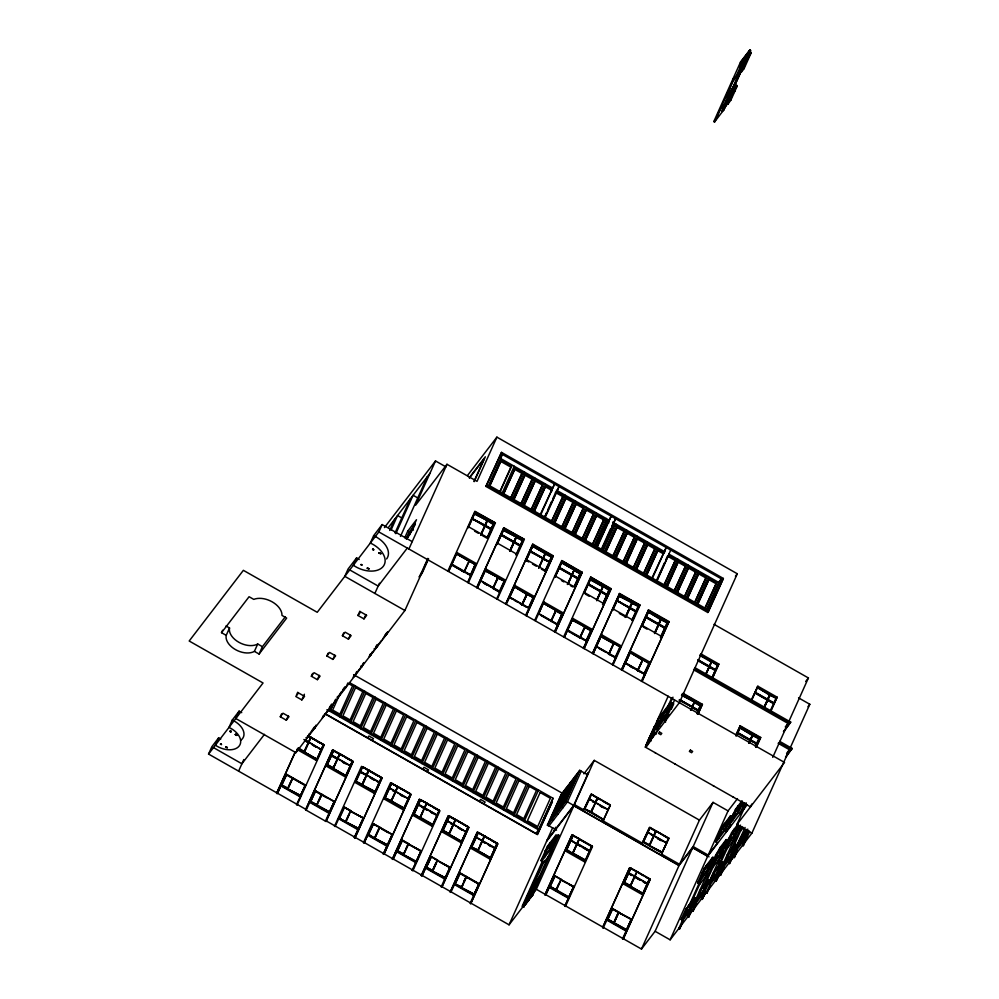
<?xml version="1.0" encoding="UTF-8"?>
<svg xmlns="http://www.w3.org/2000/svg" width="999" height="999" viewBox="0 0 999 999"><rect width="100%" height="100%" fill="white"/><g stroke="black" fill="none" stroke-linecap="round" stroke-linejoin="round"><path stroke-width="1.5" d="M530.032 891.345C528.733 892.631 532.667 892.856 530.032 891.345L530.631 892.494M531.78 891.233C532.267 890.883 531.106 889.035 531.281 889.872M532.867 890.996L532.767 891.233M653.683 732.08C655.219 730.843 651.573 732.854 652.909 730.881L653.97 731.568M533.029 886.375L532.829 887.149M533.016 886.538L533.903 887.187L532.779 886.488M537.487 881.106L537.799 882.292M656.006 726.348L656.855 726.161M531.368 890.396L533.304 887.836M531.668 891.058L530.794 890.022L532.954 886.975L533.841 887.474L533.304 886.163M533.141 891.92L533.866 891.62L533.466 892.232M653.983 731.43L652.659 731.231M532.954 887.224L533.141 886.5M533.703 887.649L533.903 886.937M537.524 880.806L537.2 881.443L537.4 880.668M537.824 881.805L537.15 880.781L536.763 881.418L537.275 880.856M655.831 726.76C655.431 725.099 657.542 726.698 656.43 727.609L655.556 727.022L656.718 727.01M656.593 727.185L656.78 726.473M529.67 891.945L528.883 893.031L529.495 892.144M657.155 726.198L652.035 732.142M531.368 890.496L532.005 889.485L531.206 889.959M532.842 891.333L532.417 891.707M530.919 890.097L532.067 889.41L531.331 889.759M536.451 881.842L535.164 884.327L535.801 884.677M654.308 729.919L654.02 728.895L653.796 729.632M221.516 632.679L249.076 596.728L253.783 599.388A17.657 11.176 24.2 0 1 272.14 601.823A17.657 11.176 24.2 0 1 281.968 615.409L286.663 618.081L259.091 654.033L254.395 651.373A16.983 10.752 24.2 0 1 235.502 649.625A16.983 10.752 24.2 0 1 226.211 635.352L221.516 632.679L222.615 630.232M226.211 635.352L229.52 627.984L225.999 625.986M254.395 651.373L257.705 644.005L262.4 646.665L285.377 616.708M319.193 800.112L321.915 794.392L334.328 801.448L325.437 821.116L326.036 821.465L353.084 761.588L332.592 749.949L305.881 809.377L208.554 754.058L211.863 746.69L218.669 737.811A17.532 11.101 24.2 0 0 220.754 739.098M218.669 737.811L215.359 745.179A17.532 11.101 24.2 0 0 239.211 745.978A17.532 11.101 24.2 0 0 228.983 727.409L232.292 720.042L239.111 711.151L241.721 712.637M259.091 654.033L262.4 646.665M221.566 744.38L220.342 744.105L221.341 744.68L221.004 743.843M239.111 711.151L235.801 718.518L295.904 752.672L404.895 610.501L427.909 559.29M230.819 730.406C228.559 731.243 232.055 732.791 230.394 731.643L230.644 731.106M230.382 731.63L231.231 731.693L230.157 731.305M227.248 747.814L225.637 747.115L226.548 746.99M236.763 735.476L235.227 734.602L236.139 734.49M237.063 735.014L235.452 734.302M238.599 771.141L243.806 759.552M280.294 716.758L283.017 713.211L289.023 716.62L286.301 720.179L280.294 716.758L281.568 713.91M359.228 559.502A21.941 13.899 24.2 0 1 356.618 557.879L353.309 565.247A21.941 13.899 24.2 0 0 383.291 566.333A21.941 13.899 24.2 0 0 370.342 543.031L373.651 535.664L382.167 524.562L412.212 541.633M296.466 695.079L297.739 692.232M286.301 720.179L288.224 715.908M311.351 676.248L314.086 672.689L320.092 676.098L317.37 679.657L311.351 676.248L312.637 673.401M362.1 564.885C358.554 563.548 363.361 566.421 361.351 564.447M301.835 699.912L304.558 696.365L298.551 692.944L295.816 696.503L301.835 699.912L304.395 694.23M208.554 754.058L263.049 682.979L189.186 641.008L243.369 570.329L317.232 612.3L378.858 531.93L382.167 524.562M373.801 549.625C370.254 548.301 375.05 551.173 373.052 549.2M326.885 655.981L329.608 652.434L335.627 655.844L332.892 659.402L326.885 655.981L328.172 653.134M368.082 568.281C366.358 568.081 369.892 568.369 368.519 569.043M317.37 679.657L319.28 675.386M367.345 567.857L366.983 568.381L369.218 568.918M380.919 553.671L378.683 553.134L379.608 553.384M379.782 553.021L378.958 552.772L380.831 553.833M342.42 635.726L345.142 632.167L351.149 635.589L348.426 639.135L342.42 635.726L343.693 632.879M389.722 530.457L394.842 519.08M332.892 659.402L334.815 655.132M391.171 529.745L397.565 515.521L402.372 518.256M297.44 804.57L296.491 804.682L300.15 796.865L280.856 785.901L277.547 793.268L276.598 793.368L295.042 752.334M295.379 751.897L276.598 793.368M277.21 793.718L286.164 774.412L305.457 785.376L299.812 797.314M295.904 752.672L297.814 748.401M280.519 786.35L286.164 774.412M281.606 785.389L286.688 774.375L292.67 777.784L287.924 788.336L281.606 785.389L286.688 774.375M357.954 615.471L360.676 611.912L366.683 615.322L363.961 618.881L357.954 615.471L359.865 611.201M395.03 532.954L410.377 498.813M348.426 639.135L350.349 634.877M395.841 533.678L413.099 495.267L417.907 498.002M309.228 734.153L307.979 736.912L307.23 736.488L310.826 737.225L308.466 735.876M308.254 736.563L309.528 733.728M313.536 728.121L307.642 736.9M374.85 593.431L379.433 583.229M400.474 536.388L427.272 476.785M315.821 725.524L314.548 728.358L313.798 727.921L314.822 727.996L316.059 725.237M287.587 788.785L291.146 780.868M305.282 749.275L308.591 742.22L303.846 739.522M309.428 740.047L310.489 737.674M363.961 618.881L365.884 614.61M299.238 748.326L298.164 748.551L304.096 751.922L308.591 742.22M304.795 740.396L308.354 742.419L310.826 737.225M287.887 788.948L300.637 795.566L287.887 788.948L292.969 777.946L305.382 785.002L300.424 795.928M304.732 751.648L308.891 742.394L321.353 749.475L316.858 759.165L304.395 752.085L316.858 759.165M308.554 742.844L311.139 737.399L323.589 744.48L316.358 760.476L297.065 749.512L297.752 748.626L317.045 759.59L323.664 744.854L308.229 736.076M445.966 466.895L435.514 460.951L415.646 505.157L446.978 464.285L477.035 481.356L496.903 437.15L737.299 573.763L679.357 702.684L645.304 747.115L750.474 806.88L751.748 804.058M324.812 713.823L323.564 716.583L322.814 716.158L323.838 716.233M404.72 537.824L407.742 531.131L416.483 519.717L409.865 534.453L406.368 539.01M330.307 706.93L331.568 704.108M331.306 705.331L330.032 708.154L329.283 707.729L330.307 707.804L331.543 705.032M406.231 538.673L409.24 531.98M408.416 536.038L412.837 528.783M333.067 704.332L329.932 711.313L335.639 699.263M412.774 529.42L415.047 524.5M339.648 694.517L332.667 710.052L339.885 714.148L352.572 685.913L347.764 683.179M340.909 692.245L339.048 696.39L338.299 695.966L339.323 696.041M347.677 683.416L345.816 687.562L345.067 687.137L337.774 697.602L337.013 697.177M408.903 549L446.978 464.285M354.47 674.725L353.284 677.372L358.941 670.004M300.299 796.003L305.382 785.002M318.631 748.263L321.116 749.675L323.589 744.48M356.743 671.553L354.57 676.148L353.808 675.724L354.832 675.799M297.103 805.019L324.151 745.142L308.778 736.413M362.787 664.26L361.513 667.095L360.764 666.67L361.788 666.745L363.648 662.599M370.442 653.908L369.255 656.543L374.9 649.175L376.685 645.217M372.078 652.147L370.529 655.332L369.78 654.907L370.804 654.969M378.609 643.668L377.385 646.39L376.361 646.316L377.11 646.74M325.437 821.116L305.544 809.814L332.592 749.949M306.144 810.164L315.097 790.858L334.39 801.81L328.746 813.76M351.923 762.187L352.61 761.3L345.304 776.922L326.011 765.958L333.316 750.336L351.323 760.564M309.453 802.796L315.097 790.858M326.011 765.958L333.316 750.336M310.552 801.822L315.634 790.821L321.616 794.217L316.87 804.782L310.552 801.822L315.634 790.821M327.098 764.997L331.593 755.294L337.525 758.666L333.366 767.919L327.098 764.997L331.593 755.294M339.772 753.671L337.3 758.865L331.368 755.494L333.504 750.749L339.772 753.671L333.029 768.356M331.368 755.494L333.841 750.299M386.388 633.154L382.992 638.561M387.35 632.267L386.138 634.977L385.377 634.552L386.401 634.627L387.674 631.793M318.306 801.26L321.616 794.217M419.218 577.035L420.542 574.213M333.329 768.531L345.791 775.611L333.329 768.531L340.072 753.845L352.535 760.926L345.304 776.922M421.291 573.076L427.847 558.366M317.17 804.957L329.583 812L316.82 805.394L321.915 794.392M419.355 576.848L422.077 573.314L428.596 558.791M474.088 481.231L484.115 458.903L469.405 478.096M474.175 481.655L485.352 456.793L469.355 477.647M329.233 812.449L334.328 801.448M345.791 775.611L350.399 765.671L337.937 758.591L337.487 759.277M350.062 766.121L352.535 760.926M326.036 821.465L353.084 761.588M468.081 581.992L468.344 582.779L495.392 522.902L474.9 511.263L447.852 571.128L448.788 571.028L457.067 552.609L476.361 563.573L467.744 582.442L476.361 563.573M485.926 486.413L501.51 452.372L723.376 578.446L708.466 611.6L707.791 612.487L485.926 486.413L501.51 452.372M457.067 552.609L448.788 571.028M495.392 522.902L475.287 512.087L474.6 512.986L467.982 527.709L468.656 526.823L487.949 537.787L494.58 523.051L487.874 537.337M475.287 512.087L468.394 527.634M335.427 826.161L334.478 826.26L361.526 766.383L382.018 778.034L354.97 837.911L354.37 837.562L363.261 817.894L350.512 811.288L363.261 817.894M335.077 826.598L344.043 807.292L363.336 818.256L357.679 830.194M354.945 782.404L362.25 766.782L381.543 777.746L374.925 792.469L374.238 793.368L354.945 782.404L362.25 766.782M502.46 454.445L488.661 485.152L707.517 609.515L721.315 578.821L502.46 454.445L499.737 458.004L552.559 488.024M338.386 819.23L344.043 807.292M339.485 818.268L344.568 807.267L350.549 810.664L345.467 821.665L339.485 818.268L345.467 821.665M360.539 771.74L366.471 775.112L361.963 784.802L356.044 781.443L362.774 766.745L368.706 770.117L366.233 775.311L360.302 771.94M489.847 485.339L500.636 461.338L510.876 467.157L511.563 466.271L501.323 460.452L489.897 485.864M361.963 784.802L364.935 778.196M366.233 775.311L368.706 770.117M345.766 821.84L358.516 828.446L345.766 821.84L348.726 815.246M362.262 784.977L375.075 791.62L362.262 784.977L365.234 778.371M367.07 774.3L369.006 770.291L381.468 777.372L374.238 793.368M346.104 821.403L350.849 810.838M362.612 784.527L366.77 775.286L379.233 782.367M366.421 775.724L369.006 770.291M499.463 492.569L510.876 467.157M461.426 570.566L463.911 571.977L468.993 560.963L456.58 553.921L468.993 560.963M481.106 533.841L487.25 520.479L474.45 513.836L487.25 520.479M486.913 520.929L484.777 525.674L472.315 518.593L485.114 525.224M480.856 534.727L485.002 525.474L472.202 518.831L484.665 525.911M500.137 491.683L511.563 466.271M469.293 561.138L464.21 572.14L470.529 575.099L475.274 564.535L469.293 561.138L475.274 564.535M480.806 535.339L487.549 520.654L493.481 524.013L487.337 537.387M501.71 494.155L514.248 466.258L513.573 467.145M503.733 493.231L515.197 468.331L522.415 472.427L510.988 497.852M503.771 493.756L515.197 468.331M405.719 714.56L391.233 746.153M474.937 564.984L470.529 575.099M493.481 524.013L491.008 529.208L485.077 525.836M354.97 837.911L382.018 778.034M510.939 497.327L522.415 472.427M512.549 498.563L524.463 472.065L523.788 472.952M513.948 499.038L525.412 474.138L532.629 478.234L521.203 503.658M513.998 499.562L525.412 474.138M415.934 720.366L401.461 751.96M503.846 527.709L476.785 587.574L503.846 527.709L524.338 539.348L497.29 599.225L496.69 598.876L505.307 580.019L486.014 569.055L480.981 579.62M496.99 544.53L504.22 528.533L496.915 544.155L497.602 543.269L516.895 554.233L523.513 539.497L516.208 555.119L516.895 554.233M499.999 591.508L480.706 580.556L477.397 587.924L486.014 569.055M383.316 854.008L386.963 846.203L367.669 835.239L364.36 842.607L363.424 842.706L390.472 782.829L410.964 794.48L383.916 854.357L383.316 854.008L392.195 834.34L379.795 827.284L374.7 838.286L387.45 844.892L374.7 838.286M364.023 843.044L372.977 823.738L392.27 834.702L386.625 846.64M383.891 798.85L391.183 783.216L410.477 794.18L403.858 808.915L403.184 809.802L383.891 798.85L391.183 783.216M367.332 835.676L372.977 823.738M368.419 834.714L373.514 823.713L379.495 827.11L374.4 838.111L368.419 834.714L373.514 823.713M384.977 797.876L391.246 800.811L384.977 797.876L389.473 788.186L395.404 791.558M391.72 783.191L389.248 788.386L391.72 783.191L397.652 786.563L390.909 801.248M385.314 797.439L389.473 788.186M520.529 504.545L532.629 478.234M522.764 504.37L534.677 477.859L534.003 478.758M524.163 504.845L535.639 479.945L542.844 484.04L531.418 509.465M391.795 800.099L395.704 791.732L408.166 798.813M396.541 789.547L395.479 791.92L397.952 786.737L410.414 793.818L403.184 809.802M524.213 505.369L535.639 479.945M375.05 837.836L379.795 827.284M391.546 800.973L404.008 808.054L391.208 801.423L395.704 791.732M497.589 577.859L492.844 588.423L497.927 577.41L485.177 570.804L497.927 577.41M510.039 550.287L516.196 536.925L503.384 530.282L516.196 536.925M515.846 537.362L513.711 542.12L501.261 535.039M509.79 551.161L513.948 541.92L501.486 534.84M498.226 577.584L493.144 588.586L499.125 591.982L504.208 580.981L497.889 578.034L504.208 580.981M510.339 550.461L516.495 537.1L522.415 540.459L516.021 554.707M516.495 537.1L514.023 542.282L519.942 545.654M510.089 551.336L514.248 542.082L520.179 545.454M530.744 510.352L542.844 484.04M532.355 511.575L544.905 483.666M533.741 512.062L545.854 485.751L551.86 489.173M533.791 512.587L545.854 485.751M482.929 582.454L499.65 591.957L505.307 580.019M383.916 854.357L410.964 794.48M713.823 121.503L740.521 62.075L749.812 49.95L750.574 50.375L723.863 109.803L714.572 121.928L713.823 121.503L714.847 121.566L733.79 79.408L742.532 67.994L723.588 110.165L722.839 109.728L749.238 50.999L750.736 51.848L743.293 68.419L739.784 72.989M714.572 121.928L720.291 109.191M725.374 97.877L734.914 76.648M739.372 66.746L741.27 62.5L745.928 56.431M735.164 78.446L741.995 63.262L748.114 55.27M540.009 515.122L554.545 484.053L540.746 514.747M723.114 107.355L727.934 96.641L730.556 93.219M736.775 77.073L742.719 63.874L745.529 60.202M721.553 110.951L722.302 111.376L749.812 49.95M741.058 70.629L747.727 55.932M737.474 77.273L743.144 68.232M743.318 68.232L750.436 52.398L751.186 52.822L744.068 68.656L741.358 72.19L740.609 71.766L743.318 68.232L744.068 68.656M722.302 111.376L729.145 101.361M727.347 103.397L728.096 103.834L729.282 101.186M723.438 108.491L730.032 99.9L734.19 90.647L734.939 91.071L730.781 100.325L728.096 103.834M730.057 99.962L736.675 85.227L735.177 84.378L726.435 95.779L728.708 97.128M735.052 90.822L737.187 86.076L736.438 85.652L734.302 90.397L735.052 90.822L732.367 94.331M544.642 516.97L546.553 512.737M547.814 509.915L551.623 501.448M552.897 498.613L555.432 492.969M545.142 516.296L559.053 486.613L545.254 517.307M532.779 544.143L505.731 604.02L532.779 544.143L553.271 555.794L526.223 615.671L553.271 555.794M511.875 598.901L509.303 597.439L514.947 585.501L534.24 596.465L525.624 615.322L526.56 615.222M552.934 556.243L533.154 544.979L532.479 545.866L525.861 560.601L526.535 559.715L545.829 570.679L552.447 555.943L545.142 571.565M514.947 585.501L506.331 604.358L506.068 603.571M533.154 544.979L525.924 560.976L530.419 551.273L542.882 558.366L530.082 551.723L532.667 546.291L545.129 553.371L538.723 567.607M509.365 597.814L514.46 586.8L526.873 593.856L521.778 604.857L526.873 593.856M412.25 870.454L415.896 862.649L396.615 851.685L393.294 859.053L392.357 859.152L419.405 799.275L439.897 810.926L412.849 870.791L412.25 870.454L421.141 850.773L408.391 844.167L420.804 851.223M419.405 799.275L392.357 859.152M392.957 859.49L401.923 840.184L421.203 851.148L415.559 863.086M412.824 815.284L420.129 799.662L439.423 810.626L432.792 825.361L432.117 826.248L412.824 815.284L420.129 799.662M396.266 852.122L401.923 840.184M397.365 851.16L402.447 840.159L408.429 843.556L403.683 854.12L397.365 851.16L402.447 840.159M413.911 814.322L420.654 799.637L426.585 803.009L419.842 817.694L413.911 814.322L418.419 804.632L424.338 808.004M420.654 799.637L418.181 804.832L424.113 808.203M551.81 520.554L563.286 495.654L556.068 491.558M551.223 522.489L563.286 495.654M403.346 854.557L405.119 850.599M406.306 847.964L408.429 843.556M420.142 817.869L424.637 808.166L437.1 815.259L432.604 824.949L420.142 817.869L422.527 812.574M436.763 815.696L439.348 810.264L426.885 803.184L424.413 808.366L426.91 809.789M421.141 850.773L416.059 861.787L403.646 854.732L408.728 843.73M426.798 810.027L424.3 808.616L426.885 803.184M552.797 523.189L565.334 495.279L564.647 496.166M554.82 522.252L566.283 497.365L573.501 501.461L562.075 526.885M554.857 522.777L566.283 497.365M456.805 743.593L442.32 775.174M527.172 594.03L522.077 605.032L527.172 594.03L533.154 597.427L528.409 607.991L522.427 604.582M538.686 568.231L545.429 553.533L551.361 556.905L544.954 571.153L541.396 569.13M545.429 553.533L542.957 558.728L549.225 561.65L543.294 558.291M539.023 567.782L543.181 558.528L549.113 561.9L542.844 558.978M562.025 526.361L573.501 501.461M563.636 527.597L575.549 501.086L574.875 501.973M534.24 596.465L528.596 608.403L529.27 607.517M565.034 528.059L576.498 503.171L583.716 507.267L571.653 534.103M565.084 528.583L576.498 503.171M432.117 826.248L439.348 810.264M467.02 749.4L452.547 780.981M571.615 533.578L583.716 507.267M582.217 572.24L555.157 632.117L582.217 572.24L561.713 560.589L534.665 620.466L535.614 620.367L543.893 601.947L563.174 612.911L554.557 631.768L557.867 624.4L538.586 613.436M573.851 533.404L585.764 506.893M538.861 612.499L542.582 604.22M554.87 577.422L562.1 561.426L554.795 577.047L555.481 576.161L574.762 587.125L581.393 572.39L574.687 586.675M539.248 612.487L543.394 603.246L555.806 610.302L550.724 621.303M555.207 576.972L559.365 567.719L571.828 574.8M559.477 567.482L571.94 574.562L571.478 575.249L559.015 568.169L561.6 562.724L574.063 569.817L567.332 584.502M444.842 879.083L425.549 868.131L422.24 875.486L421.291 875.599L448.339 815.721L468.843 827.372L441.795 887.237L441.183 886.9L450.074 867.219L437.325 860.614M448.339 815.721L421.291 875.599M574.612 535.277L586.725 508.978L593.93 513.074L582.504 538.486M421.903 875.936L430.856 856.63L450.149 867.594L444.505 879.532M441.758 831.73L449.063 816.108L468.356 827.072L461.738 841.807L461.051 842.694L441.758 831.73L449.063 816.108M575.299 534.39L586.725 508.978M425.212 868.568L430.856 856.63M426.298 867.607L431.381 856.605L437.362 860.002L432.617 870.554L426.298 867.607L431.381 856.605M442.857 830.768L447.352 821.078L453.284 824.45L449.125 833.69L442.857 830.768L449.6 816.083L455.532 819.455L449.375 832.816M447.127 821.278L449.6 816.083M432.28 871.003L435.839 863.086M454.12 822.264L455.532 819.455M432.579 871.178L445.329 877.784L432.579 871.178L436.138 863.261M449.425 833.865L453.583 824.612L466.046 831.692L461.55 841.395L449.088 834.315L461.55 841.395M453.246 825.062L455.831 819.617L468.294 826.71L461.051 842.694M581.83 539.385L593.93 513.074M432.917 870.728L437.662 860.176M583.441 540.609L595.991 512.699M584.827 541.083L596.94 514.785L604.145 518.881L592.732 544.293M584.877 541.608L596.94 514.785M556.106 610.476L551.023 621.478L556.106 610.476L562.087 613.873L557.005 624.875M568.219 583.354L572.127 574.974L578.059 578.346L574.487 586.276M580.294 573.351L577.822 578.546L571.89 575.174L574.025 570.429L580.294 573.351L574.15 586.713M567.969 584.228L572.127 574.974M571.89 575.174L574.363 569.979M592.682 543.768L604.145 518.881M557.592 623.551L562.087 613.873M563.174 612.911L557.529 624.85L558.216 623.963M593.656 546.416L606.206 518.506L605.519 519.393M444.992 878.233L450.074 867.219M468.294 826.71L465.809 831.892L453.696 824.375M441.795 887.237L468.843 827.372M595.054 546.89L607.155 520.591L595.092 547.415M596.603 547.29L611.138 516.208L597.34 546.903M601.735 548.451L610.514 528.921M611.775 526.123L615.646 518.768L601.848 549.462M611.151 588.686L584.103 648.551L611.151 588.686L590.659 577.035L563.611 636.912L564.547 636.813L572.827 618.393L592.12 629.358L583.503 648.214L592.12 629.358M602.26 550.986L614.36 524.687L602.31 551.51M569.755 631.793L567.182 630.332L572.827 618.393M583.728 593.493L591.033 577.872L584.14 593.418M567.245 630.694L579.657 637.749L584.74 626.748L572.34 619.692L564.547 636.813M596.853 599.625L600.874 591.008L588.411 583.928L584.403 592.544L603.708 603.571L610.327 588.836L603.021 604.457L603.708 603.571M590.209 579.62L588.074 584.365L600.536 591.445L603.009 586.251L590.209 579.62L602.672 586.7M451.173 891.932L450.237 892.045L477.285 832.167L497.777 843.818L470.729 903.683L470.129 903.346L479.021 883.665L466.608 876.61L463.886 882.342M477.285 832.167L450.237 892.045M450.836 892.382L459.79 873.076L479.083 884.04L473.439 895.978M470.704 848.176L478.009 832.554L497.302 843.518L490.671 858.253L489.997 859.14L470.704 848.176L478.009 832.554M603.883 552.222L616.42 524.313L615.734 525.199M454.145 885.014L459.79 873.076M455.244 884.053L460.327 873.051L466.308 876.448L461.563 887L455.244 884.053L461.563 887M476.286 837.524L482.217 840.883L478.059 850.137L471.79 847.214L478.533 832.529L484.465 835.901L480.094 845.304M605.906 551.286L617.37 526.398L624.587 530.494L613.161 555.906M605.943 551.81L617.37 526.398M507.892 772.627L493.406 804.207M463.586 882.167L466.308 876.448M477.722 850.586L478.908 847.939M481.993 841.083L484.465 835.901M461.513 887.624L474.275 894.23L461.513 887.624L462.699 884.977M478.022 850.748L490.484 857.841L478.022 850.748L484.765 836.063L497.227 843.144L489.997 859.14M461.863 887.174L466.608 876.61M613.111 555.382L624.587 530.494M614.722 556.63L626.635 530.119L625.961 531.006M585.052 626.922L579.957 637.924L585.052 626.922L591.021 630.319L585.938 641.321L591.021 630.319M596.603 600.499L600.761 591.246L588.299 584.165M600.874 591.008L603.009 586.251M616.121 557.092L627.584 532.205L634.802 536.301L622.739 563.124M596.903 600.674L603.309 586.425L609.24 589.797L606.768 594.992L600.836 591.62M616.171 557.617L627.584 532.205M518.106 778.433L503.621 810.014M602.497 604.482L606.992 594.792L601.061 591.42M606.768 594.992L609.24 589.797M602.834 604.045L606.992 594.792M622.702 562.599L634.802 536.301M473.926 894.667L479.021 883.665M490.484 857.841L495.092 847.901L482.629 840.808L482.18 841.508L484.677 842.919M497.227 843.144L494.755 848.338L488.523 844.804M470.729 903.683L497.777 843.818M624.937 562.437L636.85 535.926M625.699 564.31L636.488 540.309M626.385 563.424L637.799 538.011L645.017 542.107L633.591 567.519M619.592 593.481L592.544 653.358L619.592 593.481L640.084 605.132L613.036 664.997L612.437 664.66L621.053 645.791L601.76 634.84L593.144 653.696L601.76 634.84M612.737 610.302L619.979 594.318L612.674 609.939L613.349 609.053L632.642 620.017L639.273 605.282L632.567 619.555M632.916 568.406L645.017 542.107M635.152 568.244L647.077 541.733M635.913 570.117L648.026 543.806L655.232 547.914L643.806 573.326M636.6 569.23L648.026 543.806M643.131 574.213L655.232 547.914M608.603 654.195L613.686 643.194L600.936 636.588L613.349 643.631M625.199 617.382L631.942 602.697L619.143 596.066L631.942 602.697M631.605 603.146L629.47 607.892L617.007 600.811L629.807 607.454M613.686 643.194L608.94 653.746L596.528 646.703M615.222 657.317L619.967 646.765L613.985 643.356L608.903 654.37L614.023 656.643M626.098 616.233L630.007 607.867L635.926 611.238M635.701 611.438L629.77 608.066L632.242 602.872L638.174 606.243L631.768 620.479M625.849 617.12L630.007 607.867M629.77 608.066L632.242 602.872M644.742 575.436L657.292 547.539M646.765 574.512L658.241 549.612L664.248 553.034M646.178 576.448L658.241 549.612M612.774 664.21L621.053 645.791M324.975 713.598L535.851 833.428L539.26 828.983L553.046 798.288L349.525 682.629M651.698 578.596L666.221 547.514L652.434 578.209M537.425 834.128L552.385 801.473L537.487 834.627L325.087 713.923M656.83 579.757L664.36 563.011M665.609 560.227L667.494 556.031M670.729 550.074L656.942 580.769L668.456 555.419L675.674 559.527L663.611 586.351M581.218 771.178L567.42 801.872L548.876 826.061L547.377 825.199L561.176 794.505L579.72 770.316L587.474 774.737M565.821 788.448L552.01 819.155L553.521 820.004M570.454 782.404L556.655 813.099L558.154 813.96M648.538 609.927L621.478 669.805L648.538 609.927L669.03 621.578L641.982 681.443L669.03 621.578M630.706 651.273L622.09 670.142L630.706 651.273L649.999 662.237L641.383 681.106L642.32 681.006M641.608 626.385L648.913 610.764L642.295 625.499L661.588 636.45L668.206 621.728L660.901 637.35L661.588 636.45M625.124 663.586L630.207 652.584L642.619 659.64L637.537 670.641L642.619 659.64M642.02 626.311L646.178 617.057L658.641 624.138L654.482 633.391M658.304 624.587L645.841 617.507L648.426 612.062L660.888 619.143L654.732 632.517M575.087 776.36L561.288 807.067L562.787 807.916M326.373 821.016L509.053 924.824L552.722 827.671M547.377 825.199L565.921 801.023L579.72 770.316M664.198 584.415L675.674 559.527M553.808 831.393L555.669 827.247M541.758 860.963L541.008 860.539L545.154 851.285L547.852 847.776L548.601 848.213M546.016 851.473L545.267 851.048L547.402 846.29L550.087 842.794L550.849 843.218M541.008 860.539L543.693 857.03L550.224 842.607L555.881 835.239L556.63 835.664M665.809 585.664L677.722 559.153L677.047 560.039M542.469 861.101L522.115 906.368L523.551 907.192L525.062 903.596M523.826 906.83L522.827 906.268L531.143 887.761L532.105 888.411L530.581 891.72M543.219 861.525L522.877 906.805L509.053 924.824M666.57 587.537L677.359 563.536M532.005 890.696L531.68 891.295L531.068 890.146M666.62 588.061L678.671 561.226L685.888 565.322L673.826 592.157M526.311 900.823L529.158 894.53M531.93 888.361L530.044 892.157M544.58 857.279L543.831 856.855L549.475 849.487L553.633 840.234L554.383 840.659L552.497 843.119M548.851 847.789L548.089 847.364L553.746 839.984L555.881 835.239M523.551 907.192L528.796 895.741M532.455 887.374L544.542 860.501M526.873 901.285L525.973 903.758M535.514 882.055L526.96 900.873L528.446 900.811L527.447 900.249L526.011 902.097M526.423 902.971L527.484 900.611M527.697 900.386L535.551 882.204L525.786 903.758M527.709 901.298L529.582 897.139M523.901 906.218L527.859 901.298L529.757 897.214M531.306 893.73L534.153 887.437M527.959 901.448L530.319 896.652M532.417 891.657L533.653 888.898M531.256 895.579L530.344 898.051M539.435 877.134L531.58 895.316L539.885 876.36L531.181 887.911L540.172 876.623L531.893 895.042L523.139 906.443M530.282 898.126L531.318 895.616M528.271 900.511L532.842 895.067L531.418 894.255L558.116 834.827L558.878 835.251L532.167 894.679L536.301 889.285L573.826 805.793L546.578 841.333M532.08 895.604L534.577 890.047M534.827 890.196L532.13 895.416M535.339 889.285L532.579 895.429L531.331 895.166M537.3 885.164L539.21 880.918M551.286 854.033L553.196 849.787M573.151 806.68L588.461 772.477L586.575 774.924M547.127 840.109L574.375 804.557L594.243 760.364L699.425 820.129L713.049 802.359L728.071 810.888L737.462 798.638M660.888 619.143L658.403 624.338L645.953 617.257M643.818 674.213L648.9 663.199L642.919 659.802L637.837 670.816L644.155 673.763M655.032 632.679L661.188 619.318L667.107 622.689L660.376 637.374M661.188 619.318L658.716 624.512L664.635 627.872M654.782 633.553L658.94 624.313L664.872 627.684M674.412 590.222L685.888 565.322M676.023 591.458L687.936 564.959M676.785 593.344L688.885 567.032L696.103 571.128L684.677 596.553M677.472 592.457L688.885 567.032M564.835 906.13L568.493 898.326L549.2 887.362L545.891 894.729L544.942 894.829L571.99 834.964L592.482 846.603L565.434 906.48L564.835 906.13L573.726 886.463L560.976 879.857L565.933 882.679M571.99 834.964L544.942 894.829M625.736 662.325L625.049 663.224L644.343 674.175L649.999 662.237M545.541 895.179L554.507 875.861L573.801 886.825L568.144 898.763M565.409 850.973L572.714 835.351L565.409 850.973L584.702 861.937L592.007 846.315L591.321 847.202M574.375 804.557L583.778 809.902L591.083 794.28L609.09 804.52M548.851 887.811L554.507 875.861M583.778 809.902L591.083 794.28M549.949 886.837L555.032 875.836L561.013 879.232L556.268 889.797L549.949 886.837L555.032 875.836M566.508 850.012L573.239 835.314L579.17 838.685L572.427 853.371L566.508 850.012L571.003 840.309L576.585 844.13M573.239 835.314L570.766 840.509L573.139 841.857M589.373 799.25L595.304 802.622L590.809 812.312L584.877 808.94L591.62 794.255L597.539 797.627L595.067 802.821L592.694 801.473M684.003 597.439L696.103 571.128M686.238 597.265L698.164 570.754L697.477 571.653M590.809 812.312L592.582 808.341M595.067 802.821L597.539 797.627M555.931 890.246L558.891 883.64M572.727 853.546L577.235 843.855L589.697 850.936L585.539 860.189L572.727 853.546L576.298 845.616M589.348 851.373L591.932 845.941L579.47 838.86L576.997 844.055L588.211 850.424M591.695 811.163L593.481 807.192M595.367 802.984L597.852 797.789L610.302 804.869L603.071 820.866L642.232 843.119L649.537 827.497L668.831 838.461L661.525 854.083L679.557 864.322L693.181 846.553L713.049 802.359M687.637 597.739L699.113 572.839L706.318 576.935L694.892 602.36M573.726 886.463L568.643 897.464L556.231 890.409L561.313 879.407M580.631 846.415L576.885 844.292L579.47 838.86M591.445 812.037L603.571 819.567L591.108 812.487L595.604 802.784L608.066 809.864M595.267 803.233L597.852 797.789M687.687 598.264L699.113 572.839M694.218 603.246L706.318 576.935M695.828 604.47L708.378 576.56M697.851 603.546L709.327 578.646L716.533 582.742L704.482 609.577M697.265 605.481L709.327 578.646M584.702 861.937L591.932 845.941M603.071 820.866L610.377 805.244L609.702 806.131M704.432 609.053L716.533 582.742M706.056 610.277L718.593 582.367L721.315 578.821M650.636 740.659L646.703 746.365L645.704 745.803L654.02 727.297L658.391 721.603L659.39 722.165M645.304 747.115L668.181 696.203M645.704 745.803L646.203 745.629C650.873 730.506 666.508 710.988 654.058 727.447M653.284 731.093L653.109 731.33M647.327 744.53L649.825 738.973M651.061 736.201L653.558 730.644M649.837 740.409L651.086 740.671L649.837 740.409L658.391 721.603M657.567 723.913L650.087 740.559L646.203 745.629M707.791 612.487L723.376 578.446M658.778 724.987L658.029 724.55L662.774 713.998L665.484 710.464L666.233 710.888M652.359 737.824L654.919 732.13M656.193 729.282L658.753 723.588M658.029 724.55L660.739 721.016L665.621 710.277L671.241 702.946L671.99 703.371M659.352 725.411L655.694 733.553L656.443 733.978L655.968 733.204M665.459 711.837L671.578 698.226M662.812 718.631L661.488 721.44L660.739 721.016M672.976 697.19L669.467 704.932L656.892 721.328M661.625 721.266L660.876 720.841L666.495 713.498L671.241 702.946M671.266 709.327L673.751 703.796L672.24 702.946L667.27 713.998L658.528 725.399L660.027 726.261M674.525 700.212L664.984 721.44L665.734 721.865L664.71 721.79L668.031 714.422L659.278 725.836M705.406 674.862L711.55 661.488L700.336 655.119M711.55 661.488L709.078 666.683L697.864 660.314M705.744 674.412L709.302 666.483L698.089 660.114M705.706 675.024L711.85 661.663L717.781 665.034L711.638 678.396M690.509 709.989L694.28 701.91L681.817 694.829M690.809 710.164L694.58 702.072L700.511 705.444L698.376 710.189L692.107 707.267L694.58 702.072M691.146 709.715L692.344 707.067L698.264 710.439L697.077 713.086M717.781 665.034L715.309 670.217L709.377 666.857M711.975 677.946L715.534 670.029L709.602 666.658M712.175 678.346L718.868 664.073L700.861 653.833M696.74 713.523L698.264 710.439M698.039 710.639L700.511 705.444M712.25 678.796L718.868 664.073M697.314 713.411L701.61 704.482L697.389 713.86M698.264 713.286L702.422 704.332L683.216 693.418M697.976 714.235L702.422 704.332M603.558 927.497L602.609 927.596L629.657 867.731L650.162 879.37L623.114 939.247L622.502 938.91L631.393 919.23L618.643 912.624L631.393 919.23M629.657 867.731L602.609 927.596M603.209 927.946L612.175 908.64L631.468 919.604L625.824 931.543M623.076 883.74L630.381 868.119L623.076 883.74L642.369 894.704L649.675 879.083L649 879.969M606.53 920.579L612.175 908.64M607.617 919.617L612.699 908.615L618.681 912.012L613.935 922.564L607.617 919.617L612.699 908.615M624.175 882.779L628.671 873.089L634.602 876.448L630.444 885.701L624.175 882.779L630.918 868.094L636.838 871.465L631.293 883.503M630.918 868.094L628.446 873.288L631.992 875.299M642.232 843.119L649.537 827.497M643.319 842.157L647.827 832.467L653.746 835.826L649.6 845.079L643.319 842.157L650.062 827.472L655.993 830.843L653.521 836.026L651.148 834.677M647.589 832.654L650.062 827.472M614.185 921.69L617.744 913.773M614.497 921.865L618.056 913.948M630.406 886.313L642.869 893.393L630.406 886.313L634.902 876.623L647.364 883.703M639.547 879.894L634.565 877.072L637.15 871.628L649.6 878.708L642.369 894.704M614.235 922.739L626.648 929.794L613.898 923.188L618.98 912.174M649.25 845.529L652.822 837.599M653.521 836.026L655.993 830.843M649.55 845.691L662.362 852.334L649.55 845.691L656.293 831.006L668.756 838.086L662.125 852.746M626.311 930.231L631.056 919.679M642.869 893.393L647.477 883.466L635.014 876.373M623.114 939.247L650.162 879.37M662.012 852.771L666.62 842.831L654.158 835.751L653.708 836.45M666.283 843.281L668.756 838.086M751.148 700.499L757.854 686.213L777.147 697.177L770.516 711.912M736.051 734.74L740.197 725.798L760.701 737.449L756.243 747.352M751.223 700.948L757.854 686.213M735.751 735.701L740.197 725.798M751.548 700.449L755.119 692.519L767.582 699.6L764.01 707.529M767.232 700.037L754.769 692.956L757.354 687.524L769.817 694.605L763.673 707.966M736.887 734.215L740.584 726.635L736.363 736.013M536.301 889.285L641.483 949.05L679.008 865.559L692.632 847.789L707.654 856.318L747.115 804.844M679.557 864.322L699.425 820.129M641.483 949.05L655.107 931.28L692.632 847.789M769.817 694.605L767.344 699.799L754.882 692.719M763.973 708.141L770.117 694.78L776.048 698.139L770.241 711.063M770.117 694.78L767.644 699.962L773.576 703.333M764.31 707.692L767.881 699.762L773.813 703.134M748.775 743.094L750.311 740.009L737.849 732.929M737.612 733.129L750.074 740.209L752.559 735.014L740.097 727.934L752.21 735.464M749.125 742.657L750.311 740.009M750.074 740.209L752.559 735.014M749.075 743.268L752.859 735.189L758.778 738.561L755.356 746.191M750.911 739.198L752.859 735.189M749.425 742.831L750.611 740.184L756.543 743.556L750.274 740.634M771.041 710.127L777.147 697.177M755.581 746.528L759.877 737.599L755.656 746.977M756.543 746.378L760.701 737.449M655.107 931.28L670.129 939.822L707.654 856.318M693.181 846.553L708.204 855.094L728.071 810.888M717.969 837.799L716.196 841.757L715.446 841.333L719.605 832.08L722.289 828.583L723.039 829.008M720.466 832.267L719.705 831.842L721.84 827.085L724.525 823.588M681.905 919.892L681.156 919.467L685.901 908.915L690.996 903.571M698.463 883.066L697.714 882.629L701.872 873.388L710.451 862.087L712.587 857.342L713.336 857.766M707.554 865.309L706.805 864.884L704.108 868.393L701.972 873.138L702.734 873.563M720.154 832.804L721.965 828.783M715.446 841.333L718.131 837.824L724.662 823.401L730.319 816.033L731.068 816.458L727.047 823.663M692.045 909.702L688.598 917.132L687.849 916.707L691.158 909.34L682.417 920.753L681.655 920.316L682.904 917.557M707.592 874.075L699.712 884.34L698.214 883.491L700.024 879.47M701.223 876.785L703.034 872.764M681.156 919.467L683.865 915.933L688.611 905.369M700.249 879.095L704.557 869.879M704.67 869.63L706.805 864.884M684.752 916.183L684.003 915.758L688.748 905.194L694.38 897.864L695.129 898.288M701.286 879.382L700.536 878.945L704.695 869.704M704.807 869.455L706.93 864.709L712.587 857.342M682.642 919.979L678.833 928.471L679.582 928.895L683.166 921.178M688.361 907.242L699.175 883.191M686.4 912.399L684.615 916.358L683.865 915.933M685.351 914.859L686.538 912.224M679.582 928.895L682.117 923.238M691.658 902.01L700.561 882.204M719.018 838.074L718.269 837.649L723.913 830.281L728.071 821.028L728.82 821.453L724.662 830.706L715.946 842.182L717.444 843.031L708.204 855.094M722.539 828.159L728.184 820.778L730.319 816.033M684.003 915.758L689.635 908.416L694.38 897.864M700.536 878.945L706.181 871.578L710.339 862.337L711.088 862.761L708.266 866.445M724.687 830.768L731.318 816.046L732.816 816.895L726.198 831.63L723.913 830.281M690.409 908.915L695.379 897.864L696.877 898.713M706.967 872.077L713.586 857.342L715.084 858.191M729.794 824.013L729.045 823.588L733.204 814.335L735.888 810.826L736.638 811.263M734.065 814.522L733.316 814.098L735.451 809.34L738.136 805.843L738.885 806.268M729.045 823.588L731.73 820.079L735.888 810.826M732.629 820.329L731.867 819.904L738.136 805.843M736.887 810.838L736.138 810.414L738.273 805.656L742.045 800.748M688.598 917.132L691.907 909.764L689.635 908.416M693.156 907.005L695.017 902.859M710.277 868.918L713.885 860.876M697.29 898.188L699.662 892.906M711.126 867.257L713.036 863.011M717.931 852.259L716.333 855.818L715.584 855.394L720.404 847.14M695.516 902.147L694.767 901.722L697.477 898.188L702.359 887.449L707.979 880.107L708.728 880.544M712.062 865.321L711.313 864.884L713.998 861.388L720.541 846.965L726.186 839.597L726.947 840.022M733.216 819.005L735.002 815.047M737.424 809.652L740.908 803.633M696.253 902.234L692.432 910.726L693.181 911.15L692.707 910.364M702.609 888.086L712.786 865.446M699.55 895.803L698.363 898.438L697.614 898.014L703.234 890.671L707.979 880.107M716.083 858.99L714.897 861.638L714.135 861.2L719.792 853.833L723.95 844.58L724.7 845.017M720.754 848.576L719.155 852.135L721.99 848.451M693.181 911.15L696.365 904.083M705.269 884.265L715.134 862.574M731.867 819.904L737.524 812.537L741.683 803.283L742.432 803.708M688.873 916.782L688.124 916.345L715.471 855.644L724.063 844.342L726.186 839.597M738.298 813.024L743.119 802.309M743.668 805.918L742.919 805.494L744.105 802.846M737.524 812.537L739.797 813.885L744.018 804.507M709.39 884.053L708.641 883.628L713.386 873.064L716.096 869.53L716.845 869.954M725.936 847.214L725.187 846.79L729.345 837.537L737.936 826.248L738.686 826.673M729.457 837.299L731.593 832.554L734.277 829.045L735.027 829.47L732.317 832.904M726.573 841.595L728.433 839.172L701.448 898.963L702.21 899.387L705.519 892.02L703.234 890.671M722.24 846.165L727.185 839.597L720.566 854.332L711.825 865.733L713.323 866.595L722.065 855.181L723.875 851.16M702.21 899.387L705.656 891.957M710.639 885.326L709.14 884.477L712.012 877.809M718.381 863.66L719.642 860.826M728.109 842.282L729.907 838.261M708.641 883.628L711.35 880.094L716.233 869.355L721.852 862.012L722.602 862.437M725.187 846.79L727.884 843.281L734.415 828.87L738.186 823.95M710.127 884.14L706.305 892.631L707.055 893.056L706.58 892.269M716.483 869.992L726.66 847.352M778.134 743.293L789.397 749.7L751.872 833.191L736.85 824.65L746.39 803.421M729.357 842.219L731.143 838.248M707.055 893.056L710.239 885.976M719.143 866.17L728.396 845.816M712.237 880.344L711.488 879.919L717.107 872.577L721.852 862.012M728.771 843.531L728.009 843.106L733.666 835.738L737.824 826.485L738.573 826.91M739.26 825.511L734.44 836.238L725.699 847.639L727.197 848.501L735.938 837.087L733.666 835.738M717.107 872.577L718.643 873.501L715.321 880.868L716.083 881.293L718.893 875.274M740.534 825.137L715.596 880.506L716.345 880.931M716.083 881.293L718.843 875.149M721.44 869.617L723.95 864.023M725.187 861.263L729.07 852.634M734.153 841.32L736.063 837.075M722.951 866.37L722.202 865.933L724.912 862.399L729.794 851.66L735.414 844.33L736.176 844.754L731.418 855.306L722.702 866.782L724.2 867.644L720.616 875.361L719.867 874.937L723.688 866.445M729.407 853.708L740.222 829.657M772.739 757.354L787.999 723.388L693.606 669.755M788.548 722.165L808.416 677.959L714.023 624.325M732.067 849.899L742.245 827.259M725.798 862.649L725.049 862.224L730.669 854.882L735.414 844.33M783.828 731.643L790.733 722.127L694.854 667.644M731.455 855.381L736.413 844.33L737.924 845.179L735.439 850.711M745.067 827.447L728.895 863.173L729.645 863.598L729.158 862.811M743.268 834.078L736.563 848.601L735.813 848.176L740.559 837.612L743.268 834.078L744.03 834.502L741.283 837.974M729.645 863.598L735.002 851.922M738.186 844.879L740.047 840.733M741.358 837.774L742.632 834.939M739.41 844.892L738.661 844.467L743.406 833.903L746.228 830.231M737.299 848.688L733.491 857.179L734.24 857.604L737.274 851.111M742.394 837.362L745.566 830.294M749.138 830.906L742.781 845.054L743.531 845.479L742.507 845.416L745.816 838.049L737.075 849.45L733.766 856.817L734.515 857.242M734.24 857.604L737.424 850.524M745.691 832.13L746.952 829.307M738.661 844.467L744.292 837.125L747.851 829.207M748.176 830.706L745.067 837.612L736.325 849.025L737.075 849.45M743.256 845.841L749.675 831.568M790.571 747.09L809.814 704.27L798.551 697.864M785.913 757.055L792.132 748.438L779.62 741.32M533.079 887.05L530.681 890.646M537.175 881.942L537.337 881.268M655.819 727.684L654.957 727.085L654.57 727.747L655.319 728.171L655.906 725.724L656.281 726.385M533.204 891.87L533.703 892.294L532.567 891.508M531.406 888.81L531.768 889.822M531.143 889.585L532.567 887.025M654.02 729.258L654.283 728.346L654.02 729.12M531.943 890.921L530.906 890.346M532.192 887.611L531.318 888.885L532.504 889.447M654.208 728.421L654.57 727.747M654.333 728.496L654.595 727.759M538.086 881.942L536.825 881.243L535.289 884.39L537.175 881.855L537.924 882.367M654.695 727.809L655.082 727.147M655.194 728.096L655.731 727.309M532.18 887.711L532.442 886.95L533.903 887.624M536.95 881.318L536.426 881.942M534.278 886.662L529.383 892.919M652.672 731.942L652.085 732.754L652.921 731.693M532.904 886.563L532.38 887.124L533.266 887.624M532.504 887.199L533.154 886.263M528.921 892.944L530.394 891.72L529.957 892.219M655.781 726.098L655.269 726.66L656.143 727.16M655.394 726.735L656.031 725.798M534.415 890.921L534.003 891.433L534.078 890.783M356.618 557.879L348.102 568.98L344.792 576.348L404.895 610.501M749.238 50.999L740.484 62.4L741.995 63.262M384.44 527.572L435.514 460.951M747.776 54.008L750.574 50.375M747.589 56.106L741.957 63.449L742.719 63.874M748.476 56.356L751.186 52.822M388.436 527.435L429.995 473.226M373.027 548.988L373.526 549.987M736.288 77.547L738.036 75.275M226.661 746.927L225.712 746.94M236.251 734.427L235.302 734.427M727.959 96.703L731.73 91.796M734.49 89.585L737.187 86.076M729.595 96.541L725.823 101.448L726.573 101.886M729.482 96.791L725.711 101.698L726.46 102.123M719.804 110.514L728.558 99.113L730.781 100.325M380.482 553.421L380.244 553.109M722.839 109.728L723.863 109.803M409.265 532.042L415.359 523.988M411.838 530.656L407.018 537.037L407.767 537.462M264.46 734.352L241.908 763.773L213.162 747.439M407.492 547.802L378.159 586.063L349.413 569.73M467.457 475.549L496.903 437.15M342.894 689.622L344.643 687.337M379.295 643.381L381.63 640.347M312.487 730.581L315.172 727.072L314.423 726.648M322.29 717.806L327.934 710.439L327.185 710.002M346.241 686.55L343.556 690.059L342.807 689.635M359.066 669.817L361.763 666.321L361.014 665.883M375.037 649L377.722 645.491L376.973 645.067M311.139 737.399L319.518 742.806M353.946 686.425L354.633 685.539L340.147 717.12M452.11 563.661L451.423 564.547L464.285 571.865M451.498 564.922L463.911 571.977M487.549 520.654L493.144 524.463M322.989 745.741L323.664 744.854M364.16 692.232L364.847 691.345L350.374 722.926M321.116 749.675L309.003 742.145M316.358 760.476L317.045 759.59M304.77 786.263L305.457 785.376M374.388 698.039L375.062 697.152L360.589 728.733M471.403 574.625L470.716 575.511L466.858 573.326M340.072 753.845L342.22 755.706M384.603 703.845L385.277 702.946L370.804 734.54M480.357 580.993L481.043 580.107M367.582 737.811L368.943 736.026L373.451 738.586L372.078 740.371M522.415 540.459L516.146 537.537M524.338 539.348L503.496 528.146M394.817 709.652L395.504 708.753L381.019 740.346M333.716 802.709L334.39 801.81M362.774 766.745L368.369 770.566M532.667 546.291L545.129 553.371M499.65 591.957L500.337 591.071M356.044 781.443L362.312 784.365M366.471 775.112L360.202 772.19L360.651 771.503L366.571 774.862M344.568 807.267L350.549 810.664M514.46 586.8L526.523 594.305M509.303 597.439L509.977 596.553M380.856 778.633L381.543 777.746M551.361 556.905L545.092 553.983M378.883 782.804L379.333 782.117L366.87 775.037M425.474 727.06L426.148 726.173L411.675 757.766M362.649 819.143L363.336 818.256M533.154 597.427L526.823 594.467M561.713 560.589L581.868 572.689M561.6 562.724L574.063 569.817M354.37 837.562L358.029 829.757L338.736 818.793M435.689 732.866L436.363 731.98L421.89 763.573M397.652 786.563L391.383 783.641M397.952 786.737L410.414 793.818M543.893 601.947L543.206 602.834L562.499 613.798M543.394 603.246L555.806 610.302M538.236 613.886L538.923 612.999M422.664 769.105L424.026 767.332L428.534 769.892L427.172 771.678M445.904 738.673L446.578 737.786L432.105 769.367M379.495 827.11L373.164 824.163M374.4 838.111L368.768 834.277M409.802 795.079L410.477 794.18M407.829 799.25L408.279 798.563L395.816 791.483M391.596 835.589L392.27 834.702M590.659 577.035L610.814 589.123M426.585 803.009L420.317 800.087M419.842 817.694L414.26 813.885M637.799 538.011L637.125 538.898L644.33 542.994M567.182 630.332L567.857 629.445M603.309 586.425L608.891 590.247M476.548 756.093L477.235 755.207L462.762 786.787M403.646 854.732L416.396 861.338M438.736 811.513L439.423 810.626M584.74 626.748L571.99 620.142M486.775 761.9L487.45 761.013L472.977 792.594M420.529 852.035L421.203 851.148M586.475 641.296L587.15 640.409M455.831 819.617L467.944 827.147M496.99 767.707L497.664 766.82L483.191 798.401M596.116 646.778L596.803 645.878M479.258 801.273L480.619 799.487L485.127 802.06L483.766 803.833M668.456 555.419L667.782 556.306L674.987 560.414M437.362 860.002L434.627 859.09M638.174 606.243L631.905 603.321M640.084 605.132L619.255 593.93M613.985 643.356L619.967 646.765M678.671 561.226L677.996 562.112L685.202 566.221M449.463 868.481L450.149 867.594M478.533 832.529L482.942 835.664M648.426 612.062L660.539 619.592M475.949 837.961L476.398 837.274L482.33 840.646M615.409 657.742L616.096 656.842M471.79 847.214L478.059 850.137M484.765 836.063L488.161 838.636M527.634 785.127L528.321 784.24L513.848 815.821M630.207 652.584L642.282 660.077M496.615 844.405L497.302 843.518M537.862 790.933L538.536 790.047L524.063 821.628M667.107 622.689L660.839 619.755M642.919 659.802L648.9 663.199M478.409 884.927L479.083 884.04M644.343 674.175L645.029 673.289M553.046 798.288L538.573 829.869L327.385 709.864M583.903 773.838L594.243 760.364M735.414 576.236L737.299 573.763M552.497 840.946L555.132 837.524M545.267 851.048L547.964 847.539L548.738 848.026M547.989 847.602L553.633 840.234M552.609 842.869L554.495 840.421L553.746 839.984M557.017 837.674L558.878 835.251M591.62 794.255L594.83 796.715M589.035 799.687L589.485 799L595.416 802.372M549.812 854.644L543.693 862.636L541.508 861.388L550.224 849.912L556.88 835.251L559.065 836.488M584.877 808.94L591.146 811.862M657.991 718.88L670.566 702.472M595.304 802.622L592.594 801.71M664.372 713.211L666.995 709.789M668.244 708.266L672.24 702.946M653.895 729.195L655.556 727.022M533.478 886.313L537.05 881.78M653.671 729.57L655.681 727.097M655.319 728.945L657.23 726.385M525.561 902.884L527.447 900.424M523.826 906.38L527.859 901.298M528.196 900.673L532.192 895.454M711.85 661.663L717.444 665.471M579.17 838.685L572.902 835.763M576.698 843.88L571.116 840.072M572.427 853.371L566.845 849.562M607.729 810.314L608.179 809.627L595.716 802.547M654.882 752.559L655.481 752.896M694.28 701.91L681.48 695.267M573.114 887.724L573.801 886.825M674.775 763.86L675.374 764.21M757.354 687.524L769.48 695.042M656.293 831.006L667.17 837.824M636.838 871.465L630.569 868.531M637.15 871.628L643.031 875.611M776.048 698.139L769.779 695.217M668.144 839.347L668.831 838.461M713.149 785.676L713.761 786.013M649.6 878.708L647.127 883.903L643.393 881.78M758.778 738.561L752.509 735.639M805.694 681.505L808.416 677.959M630.781 920.491L631.468 919.604M785.276 726.947L787.999 723.388M733.041 796.977L733.653 797.314M783.466 731.605L790.733 722.127M807.941 706.718L809.814 704.27M724.312 825.162L726.947 821.74M727.297 821.378L731.068 816.458M719.705 831.842L728.071 821.028M733.316 814.098L741.683 803.283M736.138 810.414L741.795 803.034L742.544 803.471M726.935 823.913L728.82 821.453M742.919 805.494L744.717 803.159M738.273 812.961L729.557 824.437L731.056 825.286L726.198 831.63M746.053 802.921L743.431 806.343L744.929 807.192L739.797 813.885M786.588 753.371L789.397 749.7M785.526 757.055L792.132 748.438M736.85 824.65L784.54 762.449L378.858 531.93M708.341 864.185L711.837 859.627M719.317 849.862L721.066 847.577M736.113 828.059L737.986 825.611M697.714 882.629L700.399 879.132L701.148 879.557M740.546 826.76L738.748 829.108L739.51 829.532M698.214 883.491L706.93 872.015L706.181 871.578M741.882 826.535L739.26 829.957L740.759 830.806L743.381 827.384M692.319 901.96L695.379 897.864M705.918 884.202L707.791 881.767M715.858 871.14L717.607 868.868M719.355 866.583L722.851 862.012L717.881 873.064L709.14 884.477M733.79 847.751L726.947 855.381L727.697 855.806M734.29 847.202L736.176 844.754M745.104 833.104L746.977 830.656M735.813 848.176L738.523 844.642L739.272 845.067M681.655 920.316L690.384 908.84M696.016 902.996L704.77 891.595M709.889 884.902L718.643 873.501M732.205 855.806L723.451 867.219L720.142 874.587L720.616 875.361M670.129 939.822L751.872 833.191M537.15 880.781L538.311 880.818M740.521 62.075L741.27 62.5M741.782 67.57L743.293 68.419M740.471 71.94L741.221 72.378M733.041 78.983L734.54 79.833M727.21 103.584L727.959 104.008M556.393 490.197L608.753 519.955M612.587 522.14L664.947 551.885M668.781 554.07L718.593 582.367M514.522 469.218L521.728 473.326M524.737 475.024L531.943 479.133M534.952 480.831L542.17 484.927M545.167 486.638L552.385 490.734M555.382 492.445L562.599 496.54M565.609 498.251L572.814 502.347M575.824 504.058L583.029 508.154M586.038 509.865L593.256 513.961M596.253 515.671L603.471 519.767M606.468 521.478L608.878 522.839M616.695 527.285L623.9 531.381M626.91 533.091L634.115 537.187M647.34 544.705L654.557 548.801M657.554 550.511L663.573 553.921M688.211 567.919L695.416 572.027M698.426 573.726L705.644 577.822M708.641 579.532L715.858 583.628M486.613 485.526L708.466 611.6M648.189 610.377L668.681 622.015M474.6 512.986L493.893 523.938M503.533 529.42L522.827 540.384M532.479 545.866L551.773 556.83M561.413 562.312L580.706 573.276M590.359 578.758L609.652 589.722M619.293 595.204L638.586 606.168M648.226 611.65L667.519 622.614M574.025 570.429L579.957 573.801M491.346 528.771L485.414 525.399L484.965 526.086L490.896 529.458M514.06 541.67L501.598 534.59L501.148 535.277L513.611 542.357M514.36 541.845L520.292 545.217L519.83 545.904L513.911 542.532M530.531 551.036L542.994 558.116L530.194 551.473M572.24 574.725L578.159 578.096M607.105 594.542L601.173 591.171L600.724 591.87L606.655 595.229M630.107 607.617L636.038 610.988L635.589 611.675L629.657 608.304M646.291 616.808L658.753 623.888M659.053 624.063L664.984 627.434L664.522 628.121L658.603 624.75M485.314 525.649L491.233 529.008L487.075 538.261L482.342 535.564M559.128 567.919L571.59 574.999M571.778 575.424L577.709 578.783M587.961 584.615L600.424 591.695M629.358 608.141L617.245 600.611L629.707 607.692L625.549 616.945L619.318 613.398M700.187 654.72L718.194 664.959M757.167 687.1L776.46 698.064M699.999 655.556L711.213 661.937M474.625 531.181L478.359 533.304M526.261 560.526L528.758 561.95M532.492 564.073L536.238 566.196M561.438 580.519L563.923 581.93M570.342 585.576L572.714 586.925M585.389 594.13L589.123 596.253M643.269 627.01L647.002 629.145M698.201 659.864L709.415 666.233M715.646 669.78L709.715 666.408L709.265 667.095L715.197 670.466M755.232 692.27L767.694 699.35M767.994 699.525L773.913 702.896L773.463 703.583L767.532 700.212M697.752 660.551L708.965 666.932M694.305 668.868L790.184 723.351M456.393 553.496L475.686 564.46M485.327 569.942L504.62 580.906M514.273 586.388L533.553 597.352M572.14 619.28L591.433 630.244M601.086 635.726L620.379 646.69M630.019 652.172L649.313 663.124M412.674 529.67L413.424 530.094M555.769 610.913L561.75 614.31M584.702 627.36L590.684 630.756M407.742 531.131L410.015 532.479M779.058 742.544L791.583 749.662M407.13 536.8L407.879 537.225M682.317 693.518L702.085 704.782M739.859 726.248L760.351 737.886M682.916 695.142L700.923 705.369M739.897 727.522L759.19 738.486M451.76 564.11L471.053 575.074M509.64 596.99L528.933 607.954M567.519 629.882L586.813 640.846M596.453 646.328L615.746 657.292M625.399 662.774L644.692 673.738M480.769 580.918L493.181 587.974M509.715 597.365L522.127 604.42M538.648 613.811L551.061 620.866M551.361 621.028L556.143 623.751M580.294 637.474L586.276 640.871M625.461 663.149L637.874 670.192M514.448 600.362L517.02 601.823M519.592 603.284L526.023 606.942M540.809 615.347L556.243 624.113M572.327 633.254L583.903 639.835M598.688 648.239L605.119 651.885M607.692 653.346L614.123 657.005M694.243 702.522L700.174 705.893M484.153 583.478L486.638 584.89M630.094 666.408L632.567 667.819M679.682 699.575L692.145 706.655L679.345 700.012M692.444 706.83L698.376 710.189M750.424 739.772L737.961 732.692L737.512 733.378L749.974 740.459M750.724 739.934L756.655 743.306L750.374 740.384M679.582 699.824L692.032 706.905L679.233 700.262M691.995 707.517L697.926 710.888M665.621 710.277L666.37 710.714M421.316 572.889L422.077 573.314M666.495 713.498L668.781 714.847M662.774 713.998L663.523 714.422M655.906 725.724L656.655 726.161M655.332 726.485L656.78 727.16M654.02 727.297L655.219 728.121M738.273 805.656L739.023 806.081M735.451 809.34L736.201 809.777M736.001 810.589L736.775 811.076M733.204 814.335L733.953 814.759M731.73 820.079L732.492 820.504M728.184 820.778L728.933 821.215M724.662 823.401L725.424 823.838M744.292 837.125L746.565 838.473M721.84 827.085L722.589 827.522M732.279 833.616L733.029 834.04M732.142 833.79L732.891 834.215M722.402 828.333L723.151 828.758M732.167 833.853L732.929 834.29M732.03 834.04L732.791 834.465M719.605 832.08L720.354 832.504M729.345 837.537L730.094 837.974M718.131 837.824L718.88 838.248M727.884 843.281L728.633 843.718M724.063 844.342L724.812 844.767M374.15 648.751L374.9 649.175M729.794 851.66L730.544 852.085M730.669 854.882L732.954 856.23M718.269 851.885L719.043 852.384M718.156 852.135L718.918 852.559M719.792 853.833L722.065 855.181M724.912 862.399L725.661 862.824M694.005 848.301L709.028 856.842M713.998 861.388L714.76 861.812M710.451 862.087L711.201 862.512M597.502 798.238L599.999 799.65M602.484 801.073L608.716 804.607M649.725 827.909L655.656 831.28M716.233 869.355L716.982 869.779M706.93 864.709L707.692 865.134M647.926 832.217L653.858 835.589M654.045 836.001L666.508 843.081M600.362 805.818L604.095 807.941M657.554 838.323L661.301 840.446M600.249 806.068L602.734 807.479M657.454 838.573L661.188 840.696M713.386 873.064L714.135 873.501M704.108 868.393L704.857 868.818M353.609 674.637L562.949 793.593M701.872 873.388L702.622 873.813M643.668 841.707L649.6 845.079M711.35 880.094L712.1 880.519M584.465 809.015L603.758 819.979M642.919 842.232L662.2 853.196M710.476 880.968L708.978 880.119L704.008 891.17L695.267 902.572L696.765 903.433M565.921 801.023L679.02 865.309M573.563 805.631L679.008 865.559M702.359 887.449L703.109 887.874M702.971 888.061L702.222 887.624L699.512 891.17L700.262 891.595M344.792 687.487L345.542 687.924M701.723 898.601L702.472 899.025M697.477 898.188L698.226 898.613M579.133 839.297L591.595 846.39M645.529 877.035L648.014 878.446M549.025 825.861L556.543 830.132M688.748 905.194L689.497 905.618M577.335 843.606L589.797 850.686M628.783 872.839L634.715 876.21M634.665 876.822L639.66 879.657M583.116 847.839L588.099 850.673M628.334 873.526L631.892 875.549M643.281 882.03L645.779 883.441M330.007 706.318L330.756 706.755L328.072 710.252L327.322 709.827M685.901 908.915L686.65 909.34M330.619 710.426L539.26 828.983M573.076 853.109L585.539 860.189M624.512 882.329L630.444 885.701M566.096 850.087L585.389 861.051M623.763 882.854L643.056 893.818M550.224 842.607L550.986 843.044M547.402 846.29L548.151 846.727M549.475 849.487L552.435 851.223M545.154 851.285L545.916 851.71M679.095 928.121L679.857 928.546M543.693 857.03L544.443 857.454M568.419 884.078L573.389 886.9M612.362 909.053L617.145 911.775M333.504 750.749L338.249 753.446M344.717 757.117L350.949 760.664M368.668 770.729L377.397 775.686M426.548 803.621L430.282 805.743M432.779 807.167L439.011 810.701M449.25 816.533L455.182 819.892M490.659 840.047L496.89 843.593M305.944 737.699L306.705 738.136M305.145 739.959L308.703 741.982M331.705 755.057L337.637 758.416M389.585 787.936L395.517 791.308L395.067 791.995L392.694 790.659M418.519 804.382L424.45 807.754L424.001 808.441L421.628 807.092M424.75 807.929L437.212 815.009M447.465 820.828L453.396 824.2M337.824 758.84L350.287 765.921M482.517 841.058L494.98 848.139M312.4 744.717L316.134 746.84M342.582 761.875L346.316 763.998M370.279 777.609L374.013 779.732M376.511 781.143L378.996 782.567M392.807 790.409L395.179 791.757M400.462 794.754L404.195 796.877M430.644 811.912L436.875 815.446M450.674 823.301L453.047 824.65M458.341 827.647L462.075 829.769M482.292 841.258L484.777 842.669M304.695 740.646L308.241 742.669M312.287 744.967L316.021 747.09M331.256 755.744L337.187 759.115M342.47 762.112L344.967 763.536M370.167 777.846L373.901 779.982M400.349 795.004L402.847 796.415M430.532 812.162L433.029 813.573M450.574 823.538L452.947 824.887M458.229 827.896L461.963 830.019M488.411 845.042L490.909 846.465M550.287 886.4L556.268 889.797M556.568 889.972L568.98 897.015M607.954 919.167L613.935 922.564M549.537 886.912L568.831 897.876M607.205 919.692L626.498 930.656M537.4 880.481L538.149 880.918M606.868 920.129L626.161 931.093M538.274 881.23L537.562 880.394M298.501 748.101L304.433 751.473M327.435 764.547L333.366 767.919M420.492 817.419L432.954 824.5M443.194 830.331L449.125 833.69M298.214 748.251L298.963 748.676M326.685 765.072L345.979 776.036M355.632 781.518L374.925 792.469M384.565 797.951L403.858 808.915M413.511 814.397L432.792 825.361M442.445 830.843L461.738 841.807M471.378 847.289L490.671 858.253M535.389 883.803L536.138 884.227M535.389 883.953L536.013 884.302M533.029 886.188L533.978 886.625M527.197 900.561L528.196 901.123M286.351 774.824L291.134 777.547M293.868 779.095L305.045 785.451M315.297 791.27L321.266 794.667M321.566 794.842L326.536 797.664M381.93 829.133L388.136 832.666M403.309 841.283L408.091 844.005M439.81 862.025L449.737 867.669M461.176 874.175L465.959 876.885M466.271 877.06L478.671 884.115M225.861 746.815L227.397 747.689M281.943 784.939L287.924 788.336M310.889 801.385L316.87 804.782M397.702 850.723L403.683 854.12M426.635 867.157L432.617 870.554M281.194 785.464L300.487 796.428M310.14 801.897L329.433 812.861M339.073 818.343L358.366 829.307M368.007 834.789L387.3 845.753M396.953 851.235L416.246 862.199M425.886 867.681L445.179 878.645M454.832 884.127L474.125 895.092M309.79 802.347L329.083 813.311M454.483 884.565L473.776 895.529M373.651 535.664A21.941 13.899 24.2 0 1 386.601 558.965M232.292 720.042A17.532 11.101 24.2 0 1 240.959 740.134M257.705 644.005A16.983 10.752 24.2 0 1 238.811 642.257A16.983 10.752 24.2 0 1 229.52 627.984M355.582 687.612L342.894 715.858L350.1 719.954L362.787 691.72L355.582 687.612M365.796 693.418L353.109 721.665L360.314 725.761L373.014 697.527L365.796 693.418M376.011 699.225L363.324 727.472L370.529 731.568L383.229 703.321L376.011 699.225M386.226 705.032L373.539 733.278L380.756 737.374L393.444 709.128L386.226 705.032M396.453 710.838L383.753 739.085L390.971 743.181L403.658 714.934L396.453 710.838M406.668 716.645L393.968 744.892L401.186 748.988L413.873 720.741L406.668 716.645M416.883 722.452L404.195 750.699L411.401 754.794L424.1 726.548L416.883 722.452M427.097 728.259L414.41 756.493L421.615 760.601L434.315 732.354L427.097 728.259M437.312 734.065L424.625 762.299L431.843 766.408L444.53 738.161L437.312 734.065M447.54 739.872L434.84 768.106L442.058 772.215L454.745 743.968L447.54 739.872M457.754 745.679L445.054 773.913L452.272 778.009L464.96 749.774L457.754 745.679M467.969 751.485L455.282 779.72L462.487 783.815L475.187 755.581L467.969 751.485M478.184 757.292L465.497 785.526L472.702 789.622L485.402 761.388L478.184 757.292M488.399 763.099L475.711 791.333L482.929 795.429L495.616 767.195L488.399 763.099M498.626 768.905L485.926 797.14L493.144 801.235L505.831 773.001L498.626 768.905M508.841 774.7L496.141 802.946L503.359 807.042L516.046 778.808L508.841 774.7M519.055 780.506L506.368 808.753L513.573 812.849L526.261 784.615L519.055 780.506M529.27 786.313L516.583 814.56L523.788 818.656L536.488 790.421L529.27 786.313M540.122 792.482L527.435 820.728L537.674 826.548L550.362 798.301L540.122 792.482M561.301 794.842L548.613 823.089L551.885 818.818L564.572 790.584L561.301 794.842M565.946 788.785L553.259 817.032L556.53 812.761L569.218 784.527L565.946 788.785M570.579 782.741L557.892 810.988L561.151 806.717L573.851 778.483L570.579 782.741M575.212 776.698L562.524 804.944L565.784 800.674L578.483 772.439L575.212 776.698M659.552 732.08L658.528 733.403L660.776 734.69L661.8 733.353L659.552 732.08M690.396 750.112L689.372 751.448L691.62 752.722L692.644 751.398L690.396 750.112"/></g></svg>
